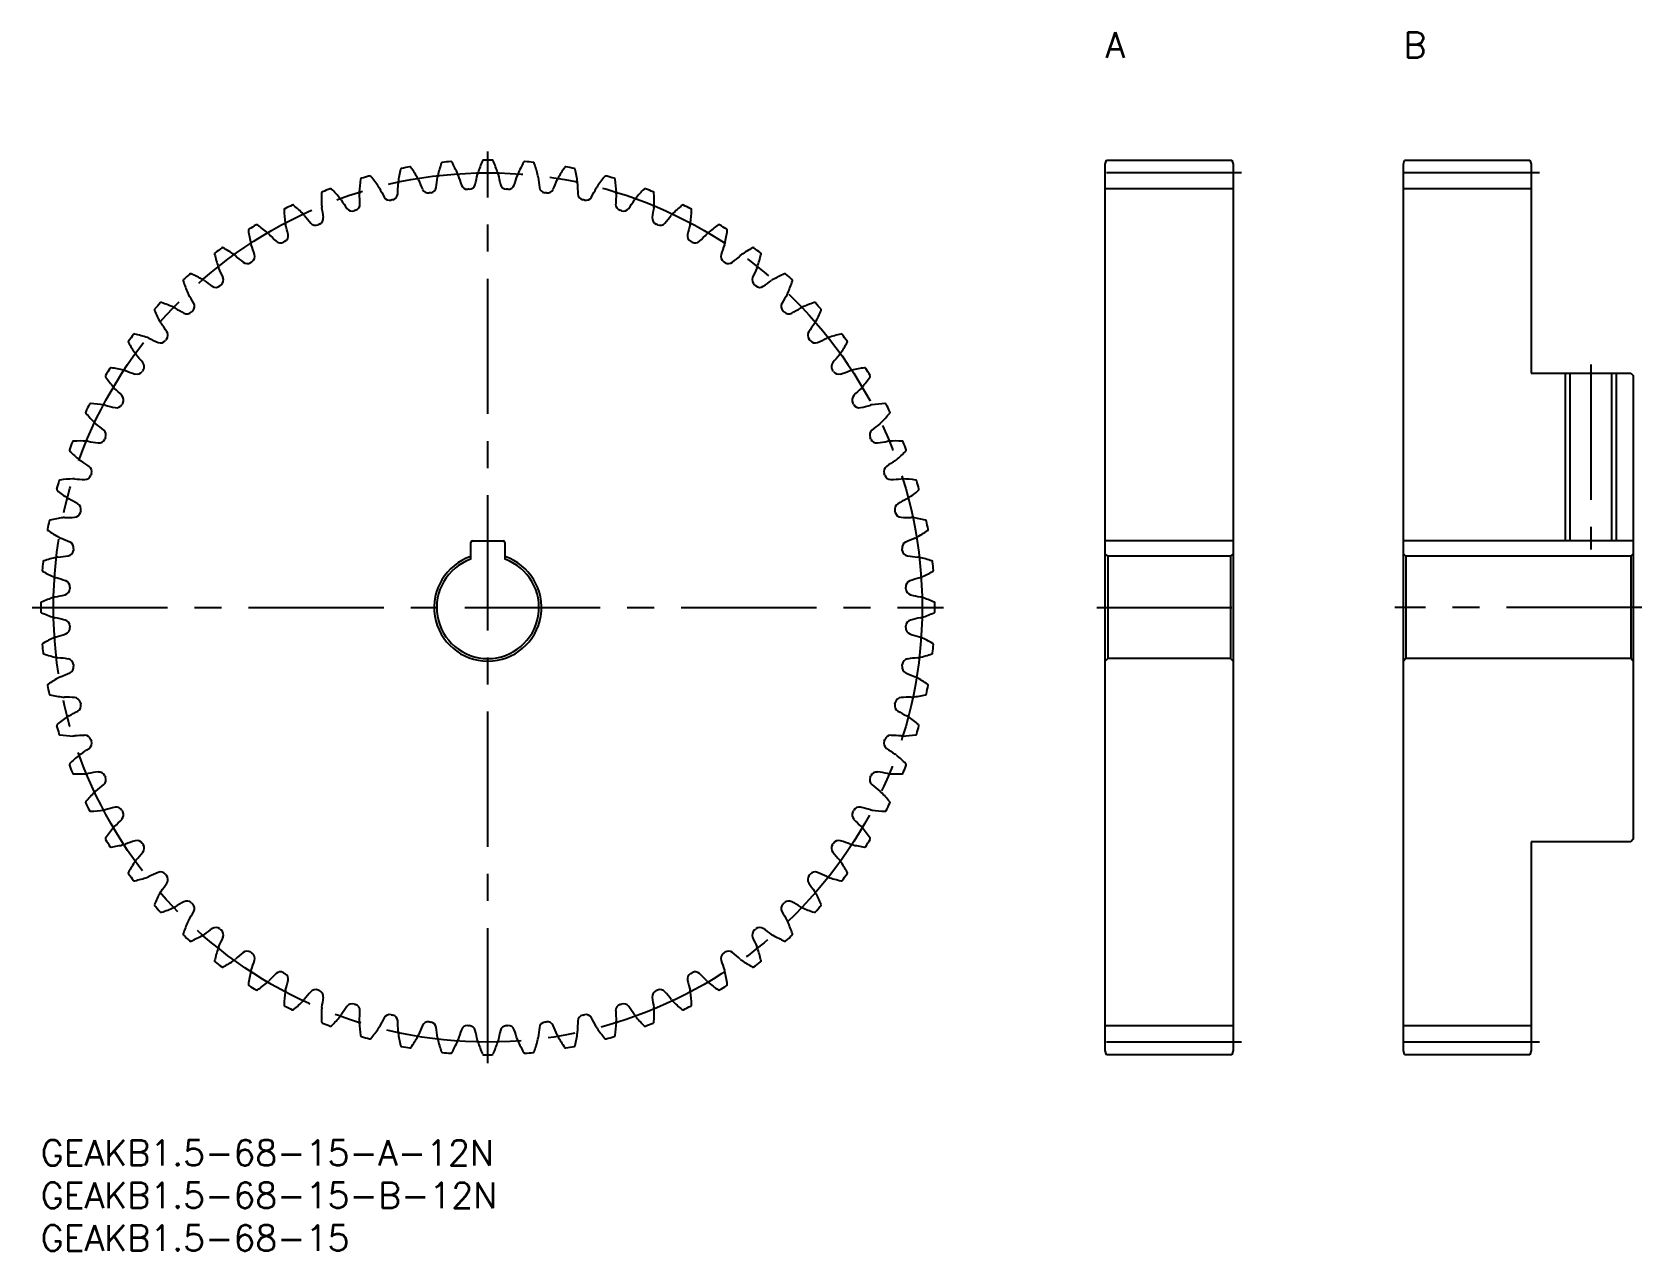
# Model space of a CAD drawing. Extents: x -1 to 188, y -13 to 130.
import ezdxf

# ---------------------------------------------------------------- set-up
doc = ezdxf.new("R2010")
doc.units = 0
doc.header["$LTSCALE"] = 0.5
doc.linetypes.add('CENTER', pattern=[50.8, 31.75, -6.35, 6.35, -6.35])
for name, color, linetype in [('MSM_CENTER', 1, 'CENTER'), ('MSM_CONTINUOUS', 7, 'CONTINUOUS'), ('MSM_NARROW', 5, 'CONTINUOUS'), ('MSM_PART_NUMBER', 7, 'CONTINUOUS')]:
    doc.layers.add(name, color=color, linetype=linetype)
doc.styles.get("Standard").update_dxf_attribs({"font": 'txt.shx', "height": 2, "bigfont": 'bigfont.shx'})

# ---------------------------------------------------------------- blocks, each defined once
blk = doc.blocks.new('*U3')
at = {"layer": 'MSM_PART_NUMBER'}
blk.add_text('GEAKB1.5-68-15-A-12N', height=3, dxfattribs=at).set_placement((0, -3))
blk = doc.blocks.new('*U4')
at = {"layer": 'MSM_PART_NUMBER'}
blk.add_text('GEAKB1.5-68-15-B-12N', height=3, dxfattribs=at).set_placement((0, -8))
blk = doc.blocks.new('*U5')
at = {"layer": 'MSM_PART_NUMBER'}
blk.add_text('GEAKB1.5-68-15', height=3, dxfattribs=at).set_placement((0, -13))
blk = doc.blocks.new('*U6')
at = {"layer": 'MSM_PART_NUMBER'}
blk.add_text('A', height=3, dxfattribs=at).set_placement((125, 127))
blk = doc.blocks.new('*U7')
at = {"layer": 'MSM_PART_NUMBER'}
blk.add_text('B', height=3, dxfattribs=at).set_placement((160, 127))

msp = doc.modelspace()

# ---------------------------------------------------------------- linework, layer by layer
at = {"layer": 'MSM_CENTER'}
for p, q in [((52.5, 9), (52.5, 116)), ((141, 113.5), (124, 113.5)), ((176, 113.5), (159, 113.5)), ((182, 91), (182, 69.3)), ((-1, 62.5), (106, 62.5)), ((124, 62.5), (141, 62.5)), ((188, 62.5), (159, 62.5)), ((141, 11.5), (124, 11.5)), ((176, 11.5), (159, 11.5))]:
    msp.add_line(p, q, dxfattribs=at)
msp.add_circle((52.5, 62.5), 51, dxfattribs=at)
at = {"layer": 'MSM_CONTINUOUS'}
for p, q in [((125, 114.5), (125.13, 115)), ((125, 10.5), (125, 114.5)), ((125.13, 115), (139.87, 115)), ((139.87, 115), (140, 114.5)), ((140, 114.5), (140, 10.5)), ((160, 114.5), (160.13, 115)), ((160, 10.5), (160, 114.5)), ((160.13, 115), (174.87, 115)), ((174.87, 115), (175, 114.5)), ((175, 114.5), (175, 90)), ((140, 111.62), (125, 111.62)), ((175, 111.62), (160, 111.62)), ((175, 90), (186.7, 90)), ((179.54, 90), (179.54, 70.3)), ((184.46, 90), (184.46, 70.3)), ((186.7, 90), (187, 89.7)), ((187, 89.7), (187, 35.3)), ((50.5, 68.16), (50.5, 70.1)), ((50.7, 70.3), (54.3, 70.3)), ((54.5, 70.1), (54.5, 68.16)), ((140, 70.3), (125, 70.3)), ((187, 70.3), (160, 70.3)), ((125.3, 68.5), (125, 68.8)), ((139.7, 68.5), (125.3, 68.5)), ((125.3, 68.5), (125.3, 56.5)), ((140, 68.8), (139.7, 68.5)), ((139.7, 68.5), (139.7, 56.5)), ((160.3, 68.5), (160, 68.8)), ((186.7, 68.5), (160.3, 68.5)), ((160.3, 68.5), (160.3, 56.5)), ((187, 68.8), (186.7, 68.5)), ((186.7, 68.5), (186.7, 56.5)), ((125.3, 56.5), (125, 56.2)), ((139.7, 56.5), (125.3, 56.5)), ((140, 56.2), (139.7, 56.5)), ((160.3, 56.5), (160, 56.2)), ((186.7, 56.5), (160.3, 56.5)), ((187, 56.2), (186.7, 56.5)), ((175, 35), (175, 10.5)), ((186.7, 35), (175, 35)), ((187, 35.3), (186.7, 35)), ((140, 13.38), (125, 13.38)), ((175, 13.38), (160, 13.38)), ((125.13, 10), (125, 10.5)), ((139.87, 10), (125.13, 10)), ((140, 10.5), (139.87, 10)), ((160.13, 10), (160, 10.5)), ((174.87, 10), (160.13, 10)), ((175, 10.5), (174.87, 10))]:
    msp.add_line(p, q, dxfattribs=at)
for centre, radius, start, end in [((58.8, 110.01), 17, 166.7682, 171.9118), ((42.4, 113.87), 0.15, 101.1222, 166.7682), ((52.5, 62.5), 52.5, 100.0543, 101.1222), ((43.36, 114.05), 0.15, 34.4083, 100.0543), ((29.46, 104.52), 17, 29.2647, 34.4083), ((63.16, 109.23), 17, 161.474, 166.6176), ((47.18, 114.58), 0.15, 95.8284, 161.474), ((52.5, 62.5), 52.5, 94.7602, 95.8281), ((48.16, 114.67), 0.15, 29.1143, 94.7602), ((33.43, 106.47), 17, 23.9706, 29.1142), ((52.5, 113.09), 1.24, 161.3235, 169.9128), ((67.43, 108.04), 17, 156.1799, 161.3235), ((52.01, 114.85), 0.15, 90.5343, 156.1799), ((52.5, 62.5), 52.5, 89.466, 90.534), ((52.99, 114.85), 0.15, 23.8202, 89.466), ((37.57, 108.04), 17, 18.6765, 23.8201), ((52.5, 113.09), 1.24, 10.0872, 18.6765), ((71.57, 106.47), 17, 150.8858, 156.0294), ((56.84, 114.67), 0.15, 85.2398, 150.8858), ((52.5, 62.5), 52.5, 84.1719, 85.2398), ((57.82, 114.58), 0.15, 18.5261, 84.1718), ((41.84, 109.23), 17, 13.3824, 18.526), ((75.54, 104.52), 17, 145.5917, 150.7353), ((61.64, 114.05), 0.15, 79.9457, 145.5916), ((52.5, 62.5), 52.5, 78.8778, 79.9457), ((62.6, 113.87), 0.15, 13.232, 78.8777), ((46.2, 110.01), 17, 8.0882, 13.2318), ((52.5, 62.5), 52.5, 110.6425, 111.7104), ((34.04, 111.49), 0.15, 44.9965, 110.6425), ((22.13, 99.58), 17, 39.8529, 44.9965), ((54.39, 110.39), 17, 172.0623, 177.2059), ((37.71, 112.72), 0.15, 106.4163, 172.0623), ((52.5, 62.5), 52.5, 105.3484, 106.4163), ((38.64, 112.98), 0.15, 39.7024, 105.3484), ((25.68, 102.22), 17, 34.5588, 39.7024), ((38.66, 111.16), 1.24, 25.9696, 34.5588), ((53.36, 118.32), 15.11, 205.9696, 210.5091), ((26.85, 112.08), 15.11, 355.9615, 0.501), ((43.2, 112.23), 1.24, 171.9118, 180.501), ((43.2, 112.23), 1.24, 20.6755, 29.2647), ((58.51, 118), 15.11, 200.6755, 205.215), ((45.51, 111.88), 0.75, 205.215, 278.0531), ((45.71, 111.91), 0.75, 277.8293, 350.6674), ((31.53, 114.24), 15.11, 350.6674, 355.2069), ((47.83, 112.87), 1.24, 166.6176, 175.2069), ((47.83, 112.87), 1.24, 15.3814, 23.9706), ((63.6, 117.21), 15.11, 195.3813, 199.9209), ((50.1, 112.32), 0.75, 199.9209, 272.759), ((52.5, 62.5), 49.12, 92.5352, 92.759), ((50.29, 112.33), 0.75, 272.5352, 345.3733), ((36.4, 115.95), 15.11, 345.3733, 349.9128), ((68.6, 115.95), 15.11, 190.0872, 194.6267), ((54.71, 112.33), 0.75, 194.6267, 267.4648), ((52.5, 62.5), 49.12, 87.241, 87.4648), ((54.9, 112.32), 0.75, 267.241, 340.0791), ((41.4, 117.21), 15.11, 340.0791, 344.6187), ((57.17, 112.87), 1.24, 156.0294, 164.6186), ((57.17, 112.87), 1.24, 4.7931, 13.3824), ((73.47, 114.24), 15.11, 184.7931, 189.3326), ((59.29, 111.91), 0.75, 189.3326, 262.1707), ((59.49, 111.88), 0.75, 261.9469, 334.785), ((46.49, 118), 15.11, 334.785, 339.3245), ((61.8, 112.23), 1.24, 150.7353, 159.3245), ((61.8, 112.23), 1.24, 359.499, 8.0883), ((78.15, 112.08), 15.11, 179.499, 184.0385), ((51.64, 118.32), 15.11, 329.4909, 334.0304), ((66.34, 111.16), 1.24, 145.4412, 154.0304), ((79.32, 102.22), 17, 140.2976, 145.4412), ((66.36, 112.98), 0.15, 74.6516, 140.2975), ((52.5, 62.5), 52.5, 73.5837, 74.6516), ((67.29, 112.72), 0.15, 7.9379, 73.5836), ((50.61, 110.39), 17, 2.7941, 7.9377), ((82.87, 99.58), 17, 135.0034, 140.1471), ((70.96, 111.49), 0.15, 69.3575, 135.0034), ((52.5, 62.5), 52.5, 68.2896, 69.3575), ((52.5, 62.5), 52.5, 115.9366, 117.0046), ((29.6, 109.58), 0.15, 50.2907, 115.9367), ((18.84, 96.61), 17, 45.1471, 50.2907), ((49.97, 110.36), 17, 177.3564, 182.5), ((33.13, 111.14), 0.15, 111.7104, 177.3564), ((34.23, 109.67), 1.24, 31.2637, 39.8529), ((48.21, 118.16), 15.11, 211.2637, 215.8032), ((36.74, 109.82), 0.75, 288.4175, 1.2556), ((38.66, 111.16), 1.24, 177.2059, 185.7951), ((22.38, 109.51), 15.11, 1.2556, 5.7951), ((40.99, 111.03), 0.75, 210.5091, 283.3472), ((52.5, 62.5), 49.12, 103.1234, 103.3472), ((41.18, 111.07), 0.75, 283.1234, 355.9615), ((52.5, 62.5), 49.12, 97.8293, 98.0531), ((52.5, 62.5), 49.12, 81.9469, 82.1707), ((63.82, 111.07), 0.75, 184.0385, 256.8766), ((52.5, 62.5), 49.12, 76.6528, 76.8766), ((64.01, 111.03), 0.75, 256.6528, 329.4909), ((82.62, 109.51), 15.11, 174.2049, 178.7444), ((68.26, 109.82), 0.75, 178.7444, 251.5825), ((66.34, 111.16), 1.24, 354.2049, 2.7941), ((56.79, 118.16), 15.11, 324.1968, 328.7363), ((70.77, 109.67), 1.24, 140.147, 148.7363), ((71.87, 111.14), 0.15, 2.6437, 68.2895), ((55.03, 110.36), 17, 357.5, 2.6436), ((86.16, 96.61), 17, 129.7093, 134.8529), ((75.4, 109.58), 0.15, 64.0634, 129.7093), ((52.5, 62.5), 52.5, 62.9954, 64.0634), ((28.73, 109.14), 0.15, 117.0046, 182.6505), ((45.56, 109.92), 17, 182.6505, 187.7941), ((29.95, 107.78), 1.24, 36.5578, 45.1471), ((43.09, 117.53), 15.11, 216.5578, 221.0973), ((32.44, 108.16), 0.75, 293.7116, 6.5497), ((34.23, 109.67), 1.24, 182.5, 191.0892), ((18.18, 106.53), 15.11, 6.5497, 11.0892), ((36.56, 109.76), 0.75, 215.8032, 288.6413), ((52.5, 62.5), 49.12, 108.4175, 108.6413), ((52.5, 62.5), 49.12, 71.3587, 71.5825), ((68.44, 109.76), 0.75, 251.3587, 324.1968), ((86.82, 106.53), 15.11, 168.9108, 173.4503), ((72.56, 108.16), 0.75, 173.4503, 246.2884), ((70.77, 109.67), 1.24, 348.9108, 357.5), ((61.91, 117.53), 15.11, 318.9027, 323.4422), ((75.05, 107.78), 1.24, 134.8529, 143.4422), ((59.44, 109.92), 17, 352.2059, 357.3495), ((76.27, 109.14), 0.15, 357.3496, 62.9954), ((24.53, 106.75), 0.15, 122.2987, 187.9446), ((41.22, 109.08), 17, 187.9446, 193.0882), ((52.5, 62.5), 52.5, 121.2307, 122.2987), ((25.36, 107.26), 0.15, 55.5848, 121.2307), ((15.83, 93.36), 17, 50.4412, 55.5848), ((25.87, 105.51), 1.24, 41.8519, 50.4412), ((38.05, 116.42), 15.11, 221.8519, 226.3914), ((28.32, 106.12), 0.75, 299.0057, 11.8439), ((29.95, 107.78), 1.24, 187.7941, 196.3834), ((14.26, 103.17), 15.11, 11.8439, 16.3834), ((32.27, 108.09), 0.75, 221.0973, 293.9354), ((52.5, 62.5), 49.12, 113.7116, 113.9354), ((52.5, 62.5), 49.12, 66.0646, 66.2884), ((72.73, 108.09), 0.75, 246.0646, 318.9027), ((76.68, 106.12), 0.75, 168.1561, 240.9943), ((90.74, 103.17), 15.11, 163.6166, 168.1561), ((75.05, 107.78), 1.24, 343.6166, 352.2059), ((66.95, 116.42), 15.11, 313.6086, 318.1481), ((79.13, 105.51), 1.24, 129.5588, 138.1481), ((89.17, 93.36), 17, 124.4152, 129.5588), ((79.64, 107.26), 0.15, 58.7693, 124.4152), ((52.5, 62.5), 52.5, 57.7013, 58.7693), ((63.78, 109.08), 17, 346.9118, 352.0554), ((80.47, 106.75), 0.15, 352.0555, 57.7012), ((20.56, 103.98), 0.15, 127.5928, 193.2387), ((52.5, 62.5), 52.5, 126.5249, 127.5928), ((21.34, 104.57), 0.15, 60.8788, 126.5248), ((13.14, 89.85), 17, 55.7353, 60.8789), ((25.87, 105.51), 1.24, 193.0882, 201.6775), ((10.67, 99.47), 15.11, 17.138, 21.6775), ((28.15, 106.02), 0.75, 226.3914, 299.2296), ((52.5, 62.5), 49.12, 119.0057, 119.2296), ((52.5, 62.5), 49.12, 60.7704, 60.9943), ((76.85, 106.02), 0.75, 240.7704, 313.6086), ((94.33, 99.47), 15.11, 158.3225, 162.862), ((79.13, 105.51), 1.24, 338.3225, 346.9118), ((91.86, 89.85), 17, 119.1211, 124.2647), ((83.66, 104.57), 0.15, 53.4751, 119.121), ((52.5, 62.5), 52.5, 52.4072, 53.4751), ((84.44, 103.98), 0.15, 346.7614, 52.4071), ((36.97, 107.84), 17, 193.2387, 198.3824), ((22.01, 102.87), 1.24, 198.3823, 206.9716), ((7.44, 95.45), 15.11, 22.4321, 26.9716), ((22.01, 102.87), 1.24, 47.1461, 55.7353), ((33.14, 114.86), 15.11, 227.1461, 231.6856), ((24.23, 103.59), 0.75, 231.6856, 304.5237), ((52.5, 62.5), 49.12, 124.2999, 124.5237), ((24.39, 103.7), 0.75, 304.2999, 17.138), ((80.61, 103.7), 0.75, 162.862, 235.7001), ((52.5, 62.5), 49.12, 55.4763, 55.7001), ((80.77, 103.59), 0.75, 235.4763, 308.3144), ((71.86, 114.86), 15.11, 308.3144, 312.8539), ((82.99, 102.87), 1.24, 124.2647, 132.8539), ((97.56, 95.45), 15.11, 153.0284, 157.5679), ((82.99, 102.87), 1.24, 333.0284, 341.6177), ((68.03, 107.84), 17, 341.6176, 346.7613), ((16.87, 100.86), 0.15, 132.8869, 198.5328), ((32.85, 106.21), 17, 198.5329, 203.6765), ((52.5, 62.5), 52.5, 131.819, 132.8869), ((17.59, 101.51), 0.15, 66.173, 131.8189), ((10.79, 86.1), 17, 61.0294, 66.173), ((18.42, 99.89), 1.24, 52.4402, 61.0294), ((28.39, 112.85), 15.11, 232.4402, 236.9797), ((20.56, 100.81), 0.75, 236.9797, 309.8178), ((52.5, 62.5), 49.12, 129.594, 129.8178), ((20.71, 100.93), 0.75, 309.594, 22.4321), ((84.29, 100.93), 0.75, 157.5679, 230.406), ((52.5, 62.5), 49.12, 50.1822, 50.406), ((84.44, 100.81), 0.75, 230.1822, 303.0203), ((76.61, 112.85), 15.11, 303.0203, 307.5598), ((86.58, 99.89), 1.24, 118.9706, 127.5598), ((94.21, 86.1), 17, 113.827, 118.9706), ((87.41, 101.51), 0.15, 48.181, 113.8269), ((52.5, 62.5), 52.5, 47.1131, 48.181), ((72.15, 106.21), 17, 336.3235, 341.4671), ((88.13, 100.86), 0.15, 341.4671, 47.113), ((18.42, 99.89), 1.24, 203.6765, 212.2657), ((4.59, 91.15), 15.11, 27.7262, 32.2657), ((100.41, 91.15), 15.11, 147.7343, 152.2738), ((86.58, 99.89), 1.24, 327.7343, 336.3236), ((13.49, 97.41), 0.15, 138.181, 203.827), ((28.9, 104.21), 17, 203.827, 208.9706), ((52.5, 62.5), 52.5, 137.1131, 138.181), ((14.14, 98.13), 0.15, 71.4671, 137.1131), ((8.79, 82.15), 17, 66.3235, 71.4671), ((15.11, 96.58), 1.24, 57.7343, 66.3235), ((23.85, 110.41), 15.11, 237.7343, 242.2738), ((17.16, 97.7), 0.75, 242.2738, 315.1119), ((52.5, 62.5), 49.12, 134.8881, 135.1119), ((17.3, 97.84), 0.75, 314.8881, 27.7262), ((87.7, 97.84), 0.75, 152.2738, 225.1119), ((52.5, 62.5), 49.12, 44.8881, 45.1119), ((87.84, 97.7), 0.75, 224.8881, 297.7262), ((81.15, 110.41), 15.11, 297.7262, 302.2657), ((89.89, 96.58), 1.24, 113.6764, 122.2657), ((96.21, 82.15), 17, 108.5329, 113.6765), ((90.86, 98.13), 0.15, 42.8873, 108.5328), ((52.5, 62.5), 52.5, 41.819, 42.8869), ((76.1, 104.21), 17, 331.0294, 336.173), ((91.51, 97.41), 0.15, 336.173, 41.8189), ((52.5, 62.5), 52.5, 142.4072, 143.4751), ((11.02, 94.44), 0.15, 76.7613, 142.4072), ((7.16, 78.03), 17, 71.6176, 76.7613), ((15.11, 96.58), 1.24, 208.9706, 217.5598), ((2.15, 86.61), 15.11, 33.0203, 37.5598), ((14.19, 94.44), 0.75, 320.1822, 33.0203), ((90.81, 94.44), 0.75, 146.9797, 219.8178), ((102.85, 86.61), 15.11, 142.4402, 146.9797), ((89.89, 96.58), 1.24, 322.4402, 331.0294), ((97.84, 78.03), 17, 103.2387, 108.3824), ((93.98, 94.44), 0.15, 37.5932, 103.2387), ((52.5, 62.5), 52.5, 36.5249, 37.5928), ((10.43, 93.66), 0.15, 143.4751, 209.1211), ((25.15, 101.86), 17, 209.1211, 214.2647), ((12.13, 92.99), 1.24, 63.0284, 71.6177), ((19.55, 107.56), 15.11, 243.0284, 247.5679), ((14.07, 94.29), 0.75, 247.5679, 320.406), ((52.5, 62.5), 49.12, 140.1822, 140.406), ((52.5, 62.5), 49.12, 39.594, 39.8178), ((90.93, 94.29), 0.75, 219.594, 292.4321), ((85.45, 107.56), 15.11, 292.4321, 296.9716), ((92.87, 92.99), 1.24, 108.3823, 116.9716), ((79.85, 101.86), 17, 325.7353, 330.8789), ((94.57, 93.66), 0.15, 330.8789, 36.5248), ((12.13, 92.99), 1.24, 214.2647, 222.8539), ((0.14, 81.86), 15.11, 38.3144, 42.8539), ((11.41, 90.77), 0.75, 325.4763, 38.3144), ((93.59, 90.77), 0.75, 141.6856, 214.5237), ((104.86, 81.86), 15.11, 137.1461, 141.6856), ((92.87, 92.99), 1.24, 317.1461, 325.7353), ((7.74, 89.64), 0.15, 148.7693, 214.4152), ((52.5, 62.5), 52.5, 147.7013, 148.7693), ((21.64, 99.17), 17, 214.4152, 219.5588), ((8.25, 90.47), 0.15, 82.0554, 147.7013), ((5.92, 73.78), 17, 76.9118, 82.0554), ((9.49, 89.13), 1.24, 68.3225, 76.9118), ((15.53, 104.33), 15.11, 248.3225, 252.862), ((11.3, 90.61), 0.75, 252.862, 325.7001), ((52.5, 62.5), 49.12, 145.4763, 145.7001), ((52.5, 62.5), 49.12, 34.2999, 34.5237), ((93.7, 90.61), 0.75, 214.2999, 287.138), ((89.47, 104.33), 15.11, 287.138, 291.6775), ((95.51, 89.13), 1.24, 103.0882, 111.6775), ((99.08, 73.78), 17, 97.9446, 103.0882), ((83.36, 99.17), 17, 320.4412, 325.5848), ((96.75, 90.47), 0.15, 32.299, 97.9446), ((52.5, 62.5), 52.5, 31.2307, 32.2987), ((97.26, 89.64), 0.15, 325.5849, 31.2307), ((9.49, 89.13), 1.24, 219.5588, 228.1481), ((-1.42, 76.95), 15.11, 43.6086, 48.1481), ((8.98, 86.85), 0.75, 330.7704, 43.6086), ((96.02, 86.85), 0.75, 136.3914, 209.2296), ((106.42, 76.95), 15.11, 131.8519, 136.3914), ((95.51, 89.13), 1.24, 311.8519, 320.4412), ((5.42, 85.4), 0.15, 154.0634, 219.7093), ((52.5, 62.5), 52.5, 152.9954, 154.0634), ((18.39, 96.16), 17, 219.7093, 224.8529), ((5.86, 86.27), 0.15, 87.3495, 152.9954), ((5.08, 69.44), 17, 82.2059, 87.3495), ((7.22, 85.05), 1.24, 73.6166, 82.2059), ((11.83, 100.74), 15.11, 253.6166, 258.1561), ((8.88, 86.68), 0.75, 258.1561, 330.9943), ((52.5, 62.5), 49.12, 150.7704, 150.9943), ((52.5, 62.5), 49.12, 29.0057, 29.2296), ((96.12, 86.68), 0.75, 209.0057, 281.8439), ((93.17, 100.74), 15.11, 281.8439, 286.3834), ((97.78, 85.05), 1.24, 97.7941, 106.3834), ((99.92, 69.44), 17, 92.6505, 97.7941), ((86.61, 96.16), 17, 315.1471, 320.2907), ((99.14, 86.27), 0.15, 27.0049, 92.6505), ((52.5, 62.5), 52.5, 25.9366, 27.0046), ((99.58, 85.4), 0.15, 320.2908, 25.9365), ((7.22, 85.05), 1.24, 224.8529, 233.4422), ((-2.53, 71.91), 15.11, 48.9027, 53.4422), ((6.91, 82.73), 0.75, 336.0646, 48.9027), ((98.09, 82.73), 0.75, 131.0973, 203.9354), ((107.53, 71.91), 15.11, 126.5578, 131.0973), ((97.78, 85.05), 1.24, 306.5578, 315.1471), ((52.5, 62.5), 52.5, 158.2896, 159.3575), ((3.86, 81.87), 0.15, 92.6436, 158.2895), ((4.64, 65.03), 17, 87.5, 92.6436), ((5.33, 80.77), 1.24, 78.9108, 87.5), ((8.47, 96.82), 15.11, 258.9108, 263.4503), ((6.84, 82.56), 0.75, 263.4503, 336.2883), ((52.5, 62.5), 49.12, 156.0646, 156.2884), ((52.5, 62.5), 49.12, 23.7116, 23.9354), ((98.16, 82.56), 0.75, 203.7116, 276.5497), ((96.53, 96.82), 15.11, 276.5497, 281.0892), ((99.67, 80.77), 1.24, 92.5, 101.0892), ((100.36, 65.03), 17, 87.3564, 92.5), ((101.14, 81.87), 0.15, 21.7104, 87.3563), ((52.5, 62.5), 52.5, 20.6425, 21.7104), ((3.51, 80.96), 0.15, 159.3575, 225.0034), ((15.42, 92.87), 17, 225.0034, 230.1471), ((5.33, 80.77), 1.24, 230.1471, 238.7363), ((-3.16, 66.79), 15.11, 54.1968, 58.7363), ((108.16, 66.79), 15.11, 121.2637, 125.8032), ((99.67, 80.77), 1.24, 301.2637, 309.853), ((89.58, 92.87), 17, 309.8529, 314.9965), ((101.49, 80.96), 0.15, 314.9965, 20.6424), ((4.61, 60.61), 17, 92.7941, 97.9377), ((3.84, 76.34), 1.24, 84.2049, 92.7941), ((5.49, 92.62), 15.11, 264.2049, 268.7444), ((5.18, 78.26), 0.75, 268.7444, 341.5824), ((5.24, 78.44), 0.75, 341.3587, 54.1968), ((52.5, 62.5), 49.12, 161.3587, 161.5825), ((99.76, 78.44), 0.75, 125.8032, 198.6412), ((52.5, 62.5), 49.12, 18.4175, 18.6413), ((99.82, 78.26), 0.75, 198.4175, 271.2556), ((99.51, 92.62), 15.11, 271.2556, 275.7951), ((101.16, 76.34), 1.24, 87.2059, 95.7951), ((100.39, 60.61), 17, 82.0623, 87.2059), ((52.5, 62.5), 52.5, 163.5837, 164.6516), ((2.02, 76.36), 0.15, 164.652, 230.2975), ((12.78, 89.32), 17, 230.2976, 235.4412), ((2.28, 77.29), 0.15, 97.9376, 163.5836), ((92.22, 89.32), 17, 304.5588, 309.7024), ((102.72, 77.29), 0.15, 16.4163, 82.0622), ((52.5, 62.5), 52.5, 15.3484, 16.4163), ((102.98, 76.36), 0.15, 309.7024, 15.3483), ((3.84, 76.34), 1.24, 235.4412, 244.0304), ((-3.32, 61.64), 15.11, 59.4909, 64.0304), ((3.97, 74.01), 0.75, 346.6528, 59.4909), ((52.5, 62.5), 49.12, 166.6528, 166.8766), ((101.03, 74.01), 0.75, 120.5091, 193.3471), ((52.5, 62.5), 49.12, 13.1234, 13.3472), ((108.32, 61.64), 15.11, 115.9696, 120.5091), ((101.16, 76.34), 1.24, 295.9696, 304.5588), ((52.5, 62.5), 52.5, 168.8778, 169.9457), ((1.13, 72.6), 0.15, 103.232, 168.8778), ((4.99, 56.2), 17, 98.0882, 103.2318), ((2.77, 71.8), 1.24, 89.499, 98.0882), ((2.92, 88.15), 15.11, 269.499, 274.0385), ((3.93, 73.82), 0.75, 274.0385, 346.8765), ((101.07, 73.82), 0.75, 193.1234, 265.9615), ((102.08, 88.15), 15.11, 265.9615, 270.501), ((102.23, 71.8), 1.24, 81.9117, 90.501), ((100.01, 56.2), 17, 76.7682, 81.9118), ((103.87, 72.6), 0.15, 11.1222, 76.7681), ((52.5, 62.5), 52.5, 10.0543, 11.1222), ((0.95, 71.64), 0.15, 169.9461, 235.5917), ((10.48, 85.54), 17, 235.5917, 240.7353), ((2.77, 71.8), 1.24, 240.7353, 249.3245), ((-3, 56.49), 15.11, 64.785, 69.3245), ((3.12, 69.49), 0.75, 351.9469, 64.785), ((50.7, 70.1), 0.2, 90, 180), ((54.3, 70.1), 0.2, 0, 90), ((101.88, 69.49), 0.75, 115.215, 188.053), ((108, 56.49), 15.11, 110.6755, 115.215), ((102.23, 71.8), 1.24, 290.6755, 299.2647), ((94.52, 85.54), 17, 299.2647, 304.4083), ((104.05, 71.64), 0.15, 304.4083, 10.0542), ((5.77, 51.84), 17, 103.3824, 108.526), ((2.13, 67.17), 1.24, 94.7931, 103.3824), ((0.76, 83.47), 15.11, 274.7931, 279.3326), ((3.09, 69.29), 0.75, 279.3326, 352.1707), ((52.5, 62.5), 49.12, 171.9469, 172.1707), ((52.5, 62.5), 6.3, 108.5094, 71.4906), ((52.5, 62.5), 6, 109.4712, 70.5288), ((52.5, 62.5), 49.12, 7.8293, 8.0531), ((101.91, 69.29), 0.75, 187.8293, 260.6674), ((104.24, 83.47), 15.11, 260.6674, 265.2069), ((102.87, 67.17), 1.24, 76.6176, 85.2069), ((99.23, 51.84), 17, 71.474, 76.6176), ((52.5, 62.5), 52.5, 174.1719, 175.2398), ((0.33, 66.84), 0.15, 175.2398, 240.8858), ((8.53, 81.57), 17, 240.8858, 246.0294), ((0.42, 67.82), 0.15, 108.5261, 174.1719), ((96.47, 81.57), 17, 293.9706, 299.1142), ((104.58, 67.82), 0.15, 5.8281, 71.474), ((52.5, 62.5), 52.5, 4.7602, 5.8281), ((104.67, 66.84), 0.15, 299.1142, 4.7601), ((2.13, 67.17), 1.24, 246.0294, 254.6186), ((-2.21, 51.4), 15.11, 70.0791, 74.6187), ((2.67, 64.71), 0.75, 284.6267, 357.4648), ((2.68, 64.9), 0.75, 357.241, 70.0791), ((52.5, 62.5), 49.12, 177.241, 177.4648), ((102.32, 64.9), 0.75, 109.9209, 182.7589), ((52.5, 62.5), 49.12, 2.5352, 2.759), ((102.33, 64.71), 0.75, 182.5352, 255.3733), ((107.21, 51.4), 15.11, 105.3813, 109.9209), ((102.87, 67.17), 1.24, 285.3814, 293.9706), ((0.15, 62.99), 0.15, 113.82, 179.466), ((52.5, 62.5), 52.5, 179.466, 180.534), ((6.96, 47.57), 17, 108.6765, 113.8201), ((1.91, 62.5), 1.24, 100.0872, 108.6765), ((-0.95, 78.6), 15.11, 280.0872, 284.6267), ((105.95, 78.6), 15.11, 255.3733, 259.9128), ((103.09, 62.5), 1.24, 71.3235, 79.9128), ((98.04, 47.57), 17, 66.1799, 71.3235), ((104.85, 62.99), 0.15, 0.534, 66.1799), ((52.5, 62.5), 52.5, 359.466, 0.534), ((0.15, 62.01), 0.15, 180.534, 246.1799), ((6.96, 77.43), 17, 246.1799, 251.3235), ((1.91, 62.5), 1.24, 251.3235, 259.9128), ((-0.95, 46.4), 15.11, 75.3733, 79.9128), ((2.67, 60.29), 0.75, 2.5352, 75.3733), ((102.33, 60.29), 0.75, 104.6267, 177.4648), ((105.95, 46.4), 15.11, 100.0872, 104.6267), ((103.09, 62.5), 1.24, 280.0872, 288.6765), ((98.04, 77.43), 17, 288.6765, 293.8201), ((104.85, 62.01), 0.15, 293.8201, 359.466), ((8.53, 43.43), 17, 113.9706, 119.1142), ((2.13, 57.83), 1.24, 105.3814, 113.9706), ((-2.21, 73.6), 15.11, 285.3813, 289.9209), ((2.68, 60.1), 0.75, 289.9209, 2.759), ((52.5, 62.5), 49.12, 182.5352, 182.759), ((52.5, 62.5), 49.12, 357.241, 357.4648), ((102.32, 60.1), 0.75, 177.241, 250.0791), ((107.21, 73.6), 15.11, 250.0791, 254.6187), ((102.87, 57.83), 1.24, 66.0294, 74.6186), ((96.47, 43.43), 17, 60.8858, 66.0294), ((0.33, 58.16), 0.15, 119.1143, 184.7601), ((52.5, 62.5), 52.5, 184.7602, 185.8281), ((0.42, 57.18), 0.15, 185.8281, 251.474), ((5.77, 73.16), 17, 251.474, 256.6176), ((99.23, 73.16), 17, 283.3824, 288.526), ((104.58, 57.18), 0.15, 288.526, 354.1718), ((52.5, 62.5), 52.5, 354.1719, 355.2398), ((104.67, 58.16), 0.15, 355.2398, 60.8858), ((2.13, 57.83), 1.24, 256.6176, 265.2069), ((0.76, 41.53), 15.11, 80.6674, 85.2069), ((-3, 68.51), 15.11, 290.6755, 295.215), ((3.09, 55.71), 0.75, 7.8293, 80.6674), ((3.12, 55.51), 0.75, 295.215, 8.0531), ((52.5, 62.5), 49.12, 187.8293, 188.0531), ((101.88, 55.51), 0.75, 171.9469, 244.785), ((52.5, 62.5), 49.12, 351.9469, 352.1707), ((101.91, 55.71), 0.75, 99.3326, 172.1707), ((108, 68.51), 15.11, 244.785, 249.3245), ((104.24, 41.53), 15.11, 94.7931, 99.3326), ((102.87, 57.83), 1.24, 274.7931, 283.3824), ((0.95, 53.36), 0.15, 124.4083, 190.0542), ((52.5, 62.5), 52.5, 190.0543, 191.1222), ((10.48, 39.46), 17, 119.2647, 124.4083), ((2.77, 53.2), 1.24, 110.6755, 119.2647), ((102.23, 53.2), 1.24, 60.7353, 69.3245), ((94.52, 39.46), 17, 55.5917, 60.7353), ((52.5, 62.5), 52.5, 348.8778, 349.9457), ((104.05, 53.36), 0.15, 349.9457, 55.5916), ((1.13, 52.4), 0.15, 191.1222, 256.7681), ((4.99, 68.8), 17, 256.7682, 261.9118), ((2.77, 53.2), 1.24, 261.9118, 270.501), ((2.92, 36.85), 15.11, 85.9615, 90.501), ((3.93, 51.18), 0.75, 13.1234, 85.9615), ((3.97, 50.99), 0.75, 300.5091, 13.3472), ((52.5, 62.5), 49.12, 193.1234, 193.3472), ((101.03, 50.99), 0.75, 166.6528, 239.4909), ((52.5, 62.5), 49.12, 346.6528, 346.8766), ((101.07, 51.18), 0.75, 94.0385, 166.8766), ((102.08, 36.85), 15.11, 89.499, 94.0385), ((102.23, 53.2), 1.24, 269.499, 278.0883), ((100.01, 68.8), 17, 278.0882, 283.2318), ((103.87, 52.4), 0.15, 283.2318, 348.8777), ((12.78, 35.68), 17, 124.5588, 129.7024), ((3.84, 48.66), 1.24, 115.9696, 124.5588), ((-3.32, 63.36), 15.11, 295.9696, 300.5091), ((108.32, 63.36), 15.11, 239.4909, 244.0304), ((101.16, 48.66), 1.24, 55.4412, 64.0304), ((92.22, 35.68), 17, 50.2976, 55.4412), ((2.02, 48.64), 0.15, 129.7026, 195.3483), ((52.5, 62.5), 52.5, 195.3484, 196.4163), ((2.28, 47.71), 0.15, 196.4163, 262.0622), ((4.61, 64.39), 17, 262.0623, 267.2059), ((3.84, 48.66), 1.24, 267.2059, 275.7951), ((5.49, 32.38), 15.11, 91.2556, 95.7951), ((5.18, 46.74), 0.75, 18.4175, 91.2556), ((99.82, 46.74), 0.75, 88.7444, 161.5825), ((99.51, 32.38), 15.11, 84.2049, 88.7444), ((101.16, 48.66), 1.24, 264.2049, 272.7941), ((100.39, 64.39), 17, 272.7941, 277.9377), ((102.72, 47.71), 0.15, 277.9377, 343.5836), ((52.5, 62.5), 52.5, 343.5837, 344.6516), ((102.98, 48.64), 0.15, 344.6516, 50.2975), ((-3.16, 58.21), 15.11, 301.2637, 305.8032), ((5.24, 46.56), 0.75, 305.8032, 18.6413), ((52.5, 62.5), 49.12, 198.4175, 198.6413), ((99.76, 46.56), 0.75, 161.3587, 234.1968), ((52.5, 62.5), 49.12, 341.3587, 341.5825), ((108.16, 58.21), 15.11, 234.1968, 238.7363), ((3.51, 44.04), 0.15, 134.9965, 200.6425), ((52.5, 62.5), 52.5, 200.6425, 201.7104), ((15.42, 32.13), 17, 129.8529, 134.9965), ((5.33, 44.23), 1.24, 121.2637, 129.8529), ((99.67, 44.23), 1.24, 50.147, 58.7363), ((89.58, 32.13), 17, 45.0034, 50.1471), ((52.5, 62.5), 52.5, 338.2896, 339.3575), ((101.49, 44.04), 0.15, 339.3575, 45.0034), ((3.86, 43.13), 0.15, 201.7104, 267.3564), ((4.64, 59.97), 17, 267.3564, 272.5), ((5.33, 44.23), 1.24, 272.5, 281.0892), ((8.47, 28.18), 15.11, 96.5497, 101.0892), ((-2.53, 53.09), 15.11, 306.5578, 311.0973), ((6.84, 42.44), 0.75, 23.7116, 96.5497), ((6.91, 42.27), 0.75, 311.0973, 23.9354), ((52.5, 62.5), 49.12, 203.7116, 203.9354), ((98.09, 42.27), 0.75, 156.0646, 228.9027), ((52.5, 62.5), 49.12, 336.0646, 336.2884), ((98.16, 42.44), 0.75, 83.4503, 156.2884), ((107.53, 53.09), 15.11, 228.9027, 233.4422), ((96.53, 28.18), 15.11, 78.9108, 83.4503), ((99.67, 44.23), 1.24, 258.9108, 267.5), ((100.36, 59.97), 17, 267.5, 272.6436), ((101.14, 43.13), 0.15, 272.6436, 338.2895), ((5.42, 39.6), 0.15, 140.2908, 205.9366), ((18.39, 28.84), 17, 135.1471, 140.2907), ((7.22, 39.95), 1.24, 126.5578, 135.1471), ((97.78, 39.95), 1.24, 44.8529, 53.4422), ((86.61, 28.84), 17, 39.7093, 44.8529), ((99.58, 39.6), 0.15, 334.0634, 39.7093), ((52.5, 62.5), 52.5, 205.9366, 207.0046), ((5.86, 38.73), 0.15, 207.0046, 272.6505), ((5.08, 55.56), 17, 272.6505, 277.7941), ((7.22, 39.95), 1.24, 277.7941, 286.3834), ((11.83, 24.26), 15.11, 101.8439, 106.3834), ((8.88, 38.32), 0.75, 29.0057, 101.8439), ((8.98, 38.15), 0.75, 316.3914, 29.2296), ((52.5, 62.5), 49.12, 209.0057, 209.2296), ((96.02, 38.15), 0.75, 150.7704, 223.6086), ((52.5, 62.5), 49.12, 330.7704, 330.9943), ((96.12, 38.32), 0.75, 78.1561, 150.9943), ((93.17, 24.26), 15.11, 73.6166, 78.1561), ((97.78, 39.95), 1.24, 253.6166, 262.2059), ((99.92, 55.56), 17, 262.2059, 267.3495), ((99.14, 38.73), 0.15, 267.3495, 332.9954), ((52.5, 62.5), 52.5, 332.9954, 334.0634), ((21.64, 25.83), 17, 140.4412, 145.5848), ((9.49, 35.87), 1.24, 131.8519, 140.4412), ((-1.42, 48.05), 15.11, 311.8519, 316.3914), ((106.42, 48.05), 15.11, 223.6086, 228.1481), ((95.51, 35.87), 1.24, 39.5588, 48.1481), ((83.36, 25.83), 17, 34.4152, 39.5588), ((7.74, 35.36), 0.15, 145.5848, 211.2307), ((52.5, 62.5), 52.5, 211.2307, 212.2987), ((8.25, 34.53), 0.15, 212.2987, 277.9446), ((5.92, 51.22), 17, 277.9446, 283.0882), ((9.49, 35.87), 1.24, 283.0882, 291.6775), ((15.53, 20.67), 15.11, 107.138, 111.6775), ((11.3, 34.39), 0.75, 34.2999, 107.138), ((52.5, 62.5), 49.12, 214.2999, 214.5237), ((11.41, 34.23), 0.75, 321.6856, 34.5237), ((93.59, 34.23), 0.75, 145.4763, 218.3144), ((52.5, 62.5), 49.12, 325.4763, 325.7001), ((93.7, 34.39), 0.75, 72.862, 145.7001), ((89.47, 20.67), 15.11, 68.3225, 72.862), ((95.51, 35.87), 1.24, 248.3225, 256.9118), ((99.08, 51.22), 17, 256.9118, 262.0554), ((96.75, 34.53), 0.15, 262.0554, 327.7013), ((52.5, 62.5), 52.5, 327.7013, 328.7693), ((97.26, 35.36), 0.15, 328.7693, 34.4152), ((25.15, 23.14), 17, 145.7353, 150.8789), ((12.13, 32.01), 1.24, 137.1461, 145.7353), ((0.14, 43.14), 15.11, 317.1461, 321.6856), ((104.86, 43.14), 15.11, 218.3144, 222.8539), ((92.87, 32.01), 1.24, 34.2647, 42.8539), ((79.85, 23.14), 17, 29.1211, 34.2647), ((10.43, 31.34), 0.15, 150.8789, 216.5248), ((52.5, 62.5), 52.5, 216.5249, 217.5928), ((11.02, 30.56), 0.15, 217.5928, 283.2387), ((7.16, 46.97), 17, 283.2387, 288.3824), ((12.13, 32.01), 1.24, 288.3823, 296.9716), ((19.55, 17.44), 15.11, 112.4321, 116.9716), ((14.07, 30.71), 0.75, 39.594, 112.4321), ((52.5, 62.5), 49.12, 219.594, 219.8178), ((14.19, 30.56), 0.75, 326.9797, 39.8177), ((90.81, 30.56), 0.75, 140.1822, 213.0203), ((52.5, 62.5), 49.12, 320.1822, 320.406), ((90.93, 30.71), 0.75, 67.5679, 140.406), ((85.45, 17.44), 15.11, 63.0284, 67.5679), ((92.87, 32.01), 1.24, 243.0284, 251.6177), ((97.84, 46.97), 17, 251.6176, 256.7613), ((93.98, 30.56), 0.15, 256.7613, 322.4071), ((52.5, 62.5), 52.5, 322.4072, 323.4751), ((94.57, 31.34), 0.15, 323.4751, 29.1211), ((28.9, 20.79), 17, 151.0294, 156.173), ((15.11, 28.42), 1.24, 142.4402, 151.0294), ((2.15, 38.39), 15.11, 322.4402, 326.9797), ((102.85, 38.39), 15.11, 213.0203, 217.5598), ((89.89, 28.42), 1.24, 28.9706, 37.5598), ((76.1, 20.79), 17, 23.827, 28.9706), ((13.49, 27.59), 0.15, 156.1731, 221.8189), ((52.5, 62.5), 52.5, 221.819, 222.8869), ((14.14, 26.87), 0.15, 222.8869, 288.5328), ((8.79, 42.85), 17, 288.5329, 293.6765), ((15.11, 28.42), 1.24, 293.6765, 302.2657), ((23.85, 14.59), 15.11, 117.7262, 122.2657), ((17.16, 27.3), 0.75, 44.8881, 117.7262), ((4.59, 33.85), 15.11, 327.7343, 332.2738), ((52.5, 62.5), 49.12, 224.8881, 225.1119), ((17.3, 27.16), 0.75, 332.2738, 45.1118), ((87.7, 27.16), 0.75, 134.8881, 207.7262), ((100.41, 33.85), 15.11, 207.7262, 212.2657), ((52.5, 62.5), 49.12, 314.8881, 315.1119), ((87.84, 27.3), 0.75, 62.2738, 135.1119), ((81.15, 14.59), 15.11, 57.7343, 62.2738), ((89.89, 28.42), 1.24, 237.7343, 246.3235), ((96.21, 42.85), 17, 246.3235, 251.4671), ((90.86, 26.87), 0.15, 251.4671, 317.113), ((52.5, 62.5), 52.5, 317.1131, 318.181), ((91.51, 27.59), 0.15, 318.1814, 23.8269), ((32.85, 18.79), 17, 156.3235, 161.4671), ((18.42, 25.11), 1.24, 147.7343, 156.3235), ((28.39, 12.15), 15.11, 123.0203, 127.5598), ((20.56, 24.19), 0.75, 50.1822, 123.0203), ((52.5, 62.5), 49.12, 230.1822, 230.406), ((20.71, 24.07), 0.75, 337.5679, 50.406), ((84.29, 24.07), 0.75, 129.594, 202.4321), ((52.5, 62.5), 49.12, 309.594, 309.8178), ((84.44, 24.19), 0.75, 56.9797, 129.8178), ((76.61, 12.15), 15.11, 52.4402, 56.9797), ((86.58, 25.11), 1.24, 23.6764, 32.2657), ((72.15, 18.79), 17, 18.5329, 23.6765), ((16.87, 24.14), 0.15, 161.4671, 227.113), ((52.5, 62.5), 52.5, 227.1131, 228.181), ((17.59, 23.49), 0.15, 228.181, 293.827), ((10.79, 38.9), 17, 293.827, 298.9706), ((18.42, 25.11), 1.24, 298.9706, 307.5598), ((22.01, 22.13), 1.24, 153.0284, 161.6177), ((7.44, 29.55), 15.11, 333.0284, 337.5679), ((97.56, 29.55), 15.11, 202.4321, 206.9716), ((82.99, 22.13), 1.24, 18.3823, 26.9716), ((86.58, 25.11), 1.24, 232.4402, 241.0294), ((94.21, 38.9), 17, 241.0294, 246.173), ((87.41, 23.49), 0.15, 246.1731, 311.8189), ((52.5, 62.5), 52.5, 311.819, 312.8869), ((88.13, 24.14), 0.15, 312.8873, 18.5328), ((20.56, 21.02), 0.15, 166.7614, 232.4072), ((36.97, 17.16), 17, 161.6176, 166.7613), ((52.5, 62.5), 52.5, 232.4072, 233.4751), ((13.14, 35.15), 17, 299.1211, 304.2647), ((22.01, 22.13), 1.24, 304.2647, 312.8539), ((33.14, 10.14), 15.11, 128.3144, 132.8539), ((24.23, 21.41), 0.75, 55.4763, 128.3144), ((52.5, 62.5), 49.12, 235.4763, 235.7001), ((10.67, 25.53), 15.11, 338.3225, 342.862), ((24.39, 21.3), 0.75, 342.862, 55.7001), ((80.61, 21.3), 0.75, 124.2999, 197.138), ((94.33, 25.53), 15.11, 197.138, 201.6775), ((52.5, 62.5), 49.12, 304.2999, 304.5237), ((80.77, 21.41), 0.75, 51.6856, 124.5237), ((71.86, 10.14), 15.11, 47.1461, 51.6856), ((82.99, 22.13), 1.24, 227.1461, 235.7353), ((91.86, 35.15), 17, 235.7353, 240.8789), ((52.5, 62.5), 52.5, 306.5249, 307.5928), ((68.03, 17.16), 17, 13.2387, 18.3824), ((84.44, 21.02), 0.15, 307.5932, 13.2387), ((21.34, 20.43), 0.15, 233.4751, 299.1211), ((41.22, 15.92), 17, 166.9118, 172.0554), ((25.87, 19.49), 1.24, 158.3225, 166.9118), ((38.05, 8.58), 15.11, 133.6086, 138.1481), ((28.15, 18.98), 0.75, 60.7704, 133.6086), ((52.5, 62.5), 49.12, 240.7704, 240.9943), ((28.32, 18.88), 0.75, 348.1561, 60.9942), ((76.68, 18.88), 0.75, 119.0057, 191.8439), ((52.5, 62.5), 49.12, 299.0057, 299.2296), ((76.85, 18.98), 0.75, 46.3914, 119.2296), ((66.95, 8.58), 15.11, 41.8519, 46.3914), ((79.13, 19.49), 1.24, 13.0882, 21.6775), ((63.78, 15.92), 17, 7.9446, 13.0882), ((83.66, 20.43), 0.15, 240.8789, 306.5248), ((24.53, 18.25), 0.15, 172.0554, 237.7013), ((52.5, 62.5), 52.5, 237.7013, 238.7693), ((25.36, 17.74), 0.15, 238.7696, 304.4152), ((15.83, 31.64), 17, 304.4152, 309.5588), ((25.87, 19.49), 1.24, 309.5588, 318.1481), ((45.56, 15.08), 17, 172.2059, 177.3495), ((29.95, 17.22), 1.24, 163.6166, 172.2059), ((14.26, 21.83), 15.11, 343.6166, 348.1561), ((43.09, 7.47), 15.11, 138.9027, 143.4422), ((32.27, 16.91), 0.75, 66.0646, 138.9027), ((52.5, 62.5), 49.12, 246.0646, 246.2884), ((32.44, 16.84), 0.75, 353.4503, 66.2884), ((72.56, 16.84), 0.75, 113.7116, 186.5497), ((52.5, 62.5), 49.12, 293.7116, 293.9354), ((72.73, 16.91), 0.75, 41.0973, 113.9354), ((61.91, 7.47), 15.11, 36.5578, 41.0973), ((90.74, 21.83), 15.11, 191.8439, 196.3834), ((75.05, 17.22), 1.24, 7.7941, 16.3834), ((59.44, 15.08), 17, 2.6505, 7.7941), ((79.13, 19.49), 1.24, 221.8519, 230.4412), ((89.17, 31.64), 17, 230.4412, 235.5848), ((79.64, 17.74), 0.15, 235.5848, 301.2307), ((52.5, 62.5), 52.5, 301.2307, 302.2987), ((80.47, 18.25), 0.15, 302.299, 7.9446), ((28.73, 15.86), 0.15, 177.3495, 242.9954), ((52.5, 62.5), 52.5, 242.9954, 244.0634), ((29.6, 15.42), 0.15, 244.0634, 309.7093), ((18.84, 28.39), 17, 309.7093, 314.8529), ((29.95, 17.22), 1.24, 314.8529, 323.4422), ((49.97, 14.64), 17, 177.5, 182.6436), ((34.23, 15.33), 1.24, 168.9108, 177.5), ((18.18, 18.47), 15.11, 348.9108, 353.4503), ((48.21, 6.84), 15.11, 144.1968, 148.7363), ((36.56, 15.24), 0.75, 71.3587, 144.1968), ((52.5, 62.5), 49.12, 251.3587, 251.5825), ((36.74, 15.18), 0.75, 358.7444, 71.5825), ((22.38, 15.49), 15.11, 354.2049, 358.7444), ((68.26, 15.18), 0.75, 108.4175, 181.2556), ((82.62, 15.49), 15.11, 181.2556, 185.7951), ((52.5, 62.5), 49.12, 288.4175, 288.6413), ((68.44, 15.24), 0.75, 35.8032, 108.6413), ((56.79, 6.84), 15.11, 31.2637, 35.8032), ((86.82, 18.47), 15.11, 186.5497, 191.0892), ((70.77, 15.33), 1.24, 2.5, 11.0892), ((55.03, 14.64), 17, 357.3564, 2.5), ((75.05, 17.22), 1.24, 216.5578, 225.1471), ((86.16, 28.39), 17, 225.1471, 230.2907), ((75.4, 15.42), 0.15, 230.2907, 295.9366), ((52.5, 62.5), 52.5, 295.9366, 297.0046), ((76.27, 15.86), 0.15, 297.0046, 2.6505), ((33.13, 13.86), 0.15, 182.6437, 248.2895), ((52.5, 62.5), 52.5, 248.2896, 249.3575), ((34.04, 13.51), 0.15, 249.3575, 315.0034), ((22.13, 25.42), 17, 315.0034, 320.1471), ((34.23, 15.33), 1.24, 320.1471, 328.7363), ((38.66, 13.84), 1.24, 174.2049, 182.7941), ((54.39, 14.61), 17, 182.7941, 187.9377), ((38.66, 13.84), 1.24, 325.4412, 334.0304), ((53.36, 6.68), 15.11, 149.4909, 154.0304), ((40.99, 13.97), 0.75, 76.6528, 149.4909), ((52.5, 62.5), 49.12, 256.6528, 256.8766), ((41.18, 13.93), 0.75, 4.0385, 76.8766), ((26.85, 12.92), 15.11, 359.499, 4.0385), ((58.51, 7), 15.11, 154.785, 159.3245), ((45.51, 13.12), 0.75, 81.9469, 154.785), ((52.5, 62.5), 49.12, 261.9469, 262.1707), ((45.71, 13.09), 0.75, 9.3326, 82.1707), ((50.1, 12.68), 0.75, 87.241, 160.0791), ((52.5, 62.5), 49.12, 267.241, 267.4648), ((50.29, 12.67), 0.75, 14.6267, 87.4648), ((54.71, 12.67), 0.75, 92.5352, 165.3733), ((52.5, 62.5), 49.12, 272.5352, 272.759), ((54.9, 12.68), 0.75, 19.9209, 92.759), ((59.29, 13.09), 0.75, 97.8293, 170.6674), ((52.5, 62.5), 49.12, 277.8293, 278.0531), ((59.49, 13.12), 0.75, 25.215, 98.0531), ((46.49, 7), 15.11, 20.6755, 25.215), ((78.15, 12.92), 15.11, 175.9615, 180.501), ((63.82, 13.93), 0.75, 103.1234, 175.9615), ((52.5, 62.5), 49.12, 283.1234, 283.3472), ((64.01, 13.97), 0.75, 30.5091, 103.3472), ((51.64, 6.68), 15.11, 25.9696, 30.5091), ((66.34, 13.84), 1.24, 205.9696, 214.5588), ((50.61, 14.61), 17, 352.0623, 357.2059), ((66.34, 13.84), 1.24, 357.2059, 5.7951), ((70.77, 15.33), 1.24, 211.2637, 219.853), ((82.87, 25.42), 17, 219.8529, 224.9965), ((70.96, 13.51), 0.15, 224.9965, 290.6424), ((52.5, 62.5), 52.5, 290.6425, 291.7104), ((71.87, 13.86), 0.15, 291.7104, 357.3564), ((37.71, 12.28), 0.15, 187.9379, 253.5836), ((52.5, 62.5), 52.5, 253.5837, 254.6516), ((38.64, 12.02), 0.15, 254.6516, 320.2975), ((25.68, 22.78), 17, 320.2976, 325.4412), ((43.2, 12.77), 1.24, 179.499, 188.0883), ((58.8, 14.99), 17, 188.0882, 193.2318), ((29.46, 20.48), 17, 325.5917, 330.7353), ((43.2, 12.77), 1.24, 330.7353, 339.3245), ((31.53, 10.76), 15.11, 4.7931, 9.3326), ((47.83, 12.13), 1.24, 184.7931, 193.3824), ((63.16, 15.77), 17, 193.3824, 198.526), ((33.43, 18.53), 17, 330.8858, 336.0294), ((47.83, 12.13), 1.24, 336.0294, 344.6186), ((63.6, 7.79), 15.11, 160.0791, 164.6187), ((36.4, 9.05), 15.11, 10.0872, 14.6267), ((52.5, 11.91), 1.24, 190.0872, 198.6765), ((67.43, 16.96), 17, 198.6765, 203.8201), ((37.57, 16.96), 17, 336.1799, 341.3235), ((52.5, 11.91), 1.24, 341.3235, 349.9128), ((68.6, 9.05), 15.11, 165.3733, 169.9128), ((41.4, 7.79), 15.11, 15.3813, 19.9209), ((57.17, 12.13), 1.24, 195.3814, 203.9706), ((71.57, 18.53), 17, 203.9706, 209.1142), ((41.84, 15.77), 17, 341.474, 346.6176), ((57.17, 12.13), 1.24, 346.6176, 355.2069), ((73.47, 10.76), 15.11, 170.6674, 175.2069), ((61.8, 12.77), 1.24, 200.6755, 209.2647), ((75.54, 20.48), 17, 209.2647, 214.4083), ((46.2, 14.99), 17, 346.7682, 351.9118), ((61.8, 12.77), 1.24, 351.9117, 0.501), ((79.32, 22.78), 17, 214.5588, 219.7024), ((66.36, 12.02), 0.15, 219.7026, 285.3483), ((52.5, 62.5), 52.5, 285.3484, 286.4163), ((67.29, 12.28), 0.15, 286.4163, 352.0622), ((42.4, 11.13), 0.15, 193.232, 258.8777), ((52.5, 62.5), 52.5, 258.8778, 259.9457), ((43.36, 10.95), 0.15, 259.9457, 325.5916), ((47.18, 10.42), 0.15, 198.526, 264.1719), ((52.5, 62.5), 52.5, 264.1719, 265.2398), ((48.16, 10.33), 0.15, 265.2398, 330.8858), ((52.01, 10.15), 0.15, 203.8201, 269.466), ((52.5, 62.5), 52.5, 269.466, 270.534), ((52.99, 10.15), 0.15, 270.534, 336.1799), ((56.84, 10.33), 0.15, 209.1143, 274.7601), ((52.5, 62.5), 52.5, 274.7602, 275.8281), ((57.82, 10.42), 0.15, 275.8281, 341.474), ((61.64, 10.95), 0.15, 214.4083, 280.0542), ((52.5, 62.5), 52.5, 280.0543, 281.1222), ((62.6, 11.13), 0.15, 281.1222, 346.7681)]:
    msp.add_arc(centre, radius, start, end, dxfattribs=at)
at = {"layer": 'MSM_NARROW'}
for p, q in [((179, 90), (179, 70.3)), ((185, 90), (185, 70.3))]:
    msp.add_line(p, q, dxfattribs=at)

# ---------------------------------------------------------------- block references
at = {"layer": 'MSM_CONTINUOUS'}
for name in ['*U6', '*U7', '*U3', '*U4', '*U5']:
    msp.add_blockref(name, (0, 0), dxfattribs=at)

doc.saveas('drawing.dxf')
